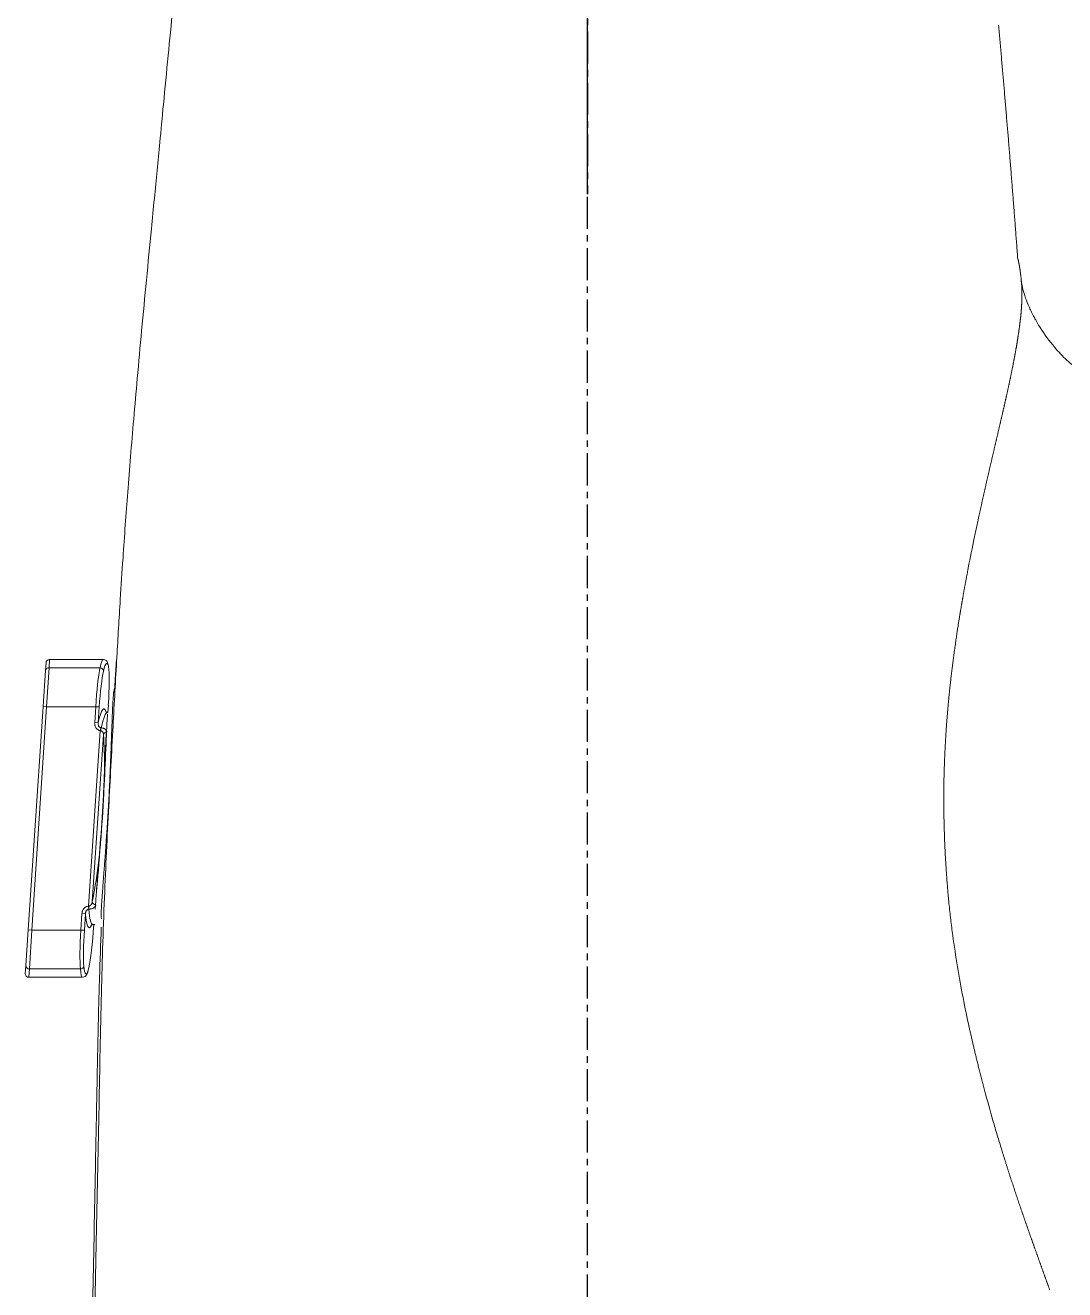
# Model space of a CAD drawing. Header units: inches. Extents: x 21126 to 21898, y -6726 to -5634.
# Drawn here: x 21238.2 to 21297.1, y -6218.8 to -6147.3 of the extents above; entities that cross this region are included whole.
import ezdxf

# ---------------------------------------------------------------- set-up
doc = ezdxf.new("R2010")
doc.units = ezdxf.units.IN
doc.header["$LTSCALE"] = 4.84
doc.header["$MEASUREMENT"] = 0
doc.linetypes.add('CENTER', pattern=[0.6, 0.375, -0.075, 0.075, -0.075])
doc.linetypes.add('CENTER2', pattern=[28.575, 19.05, -3.175, 3.175, -3.175])
doc.layers.get('0').update_dxf_attribs({"linetype": 'CONTINUOUS', "lineweight": 13})
doc.layers.add('2', color=1, linetype='CENTER2')

msp = doc.modelspace()

# ---------------------------------------------------------------- linework, layer by layer
at = {"linetype": 'Continuous'}
for p, q in [((21239.372, -6183.797), (21239.402, -6183.349)), ((21239.572, -6183.634), (21239.436, -6185.839)), ((21239.602, -6183.162), (21239.572, -6183.634)), ((21239.572, -6183.634), (21242.46, -6183.634)), ((21242.646, -6183.162), (21239.602, -6183.162)), ((21239.237, -6185.826), (21239.372, -6183.797)), ((21238.394, -6198.461), (21239.237, -6185.826)), ((21239.436, -6185.839), (21238.594, -6198.475)), ((21239.237, -6185.826), (21239.436, -6185.839)), ((21242.218, -6185.839), (21239.436, -6185.839)), ((21242.158, -6186.733), (21242.218, -6185.839)), ((21242.218, -6185.839), (21242.416, -6185.852)), ((21242.416, -6185.852), (21242.357, -6186.746)), ((21242.904, -6186.162), (21242.931, -6185.759)), ((21242.931, -6185.759), (21242.932, -6185.759)), ((21241.809, -6197.123), (21242.471, -6187.197)), ((21242.158, -6186.733), (21242.357, -6186.746)), ((21242.471, -6187.197), (21242.502, -6187.029)), ((21242.655, -6187.425), (21242.025, -6196.874)), ((21241.818, -6197.294), (21241.809, -6197.123)), ((21241.375, -6198.475), (21241.437, -6197.539)), ((21241.636, -6197.552), (21241.437, -6197.539)), ((21241.636, -6197.552), (21241.574, -6198.488)), ((21238.259, -6200.49), (21238.394, -6198.461)), ((21238.394, -6198.461), (21238.594, -6198.475)), ((21238.594, -6198.475), (21238.459, -6200.68)), ((21238.594, -6198.475), (21241.375, -6198.475)), ((21241.574, -6198.488), (21241.375, -6198.475)), ((21242.049, -6198.162), (21242.158, -6198.162)), ((21242.076, -6198.581), (21242.104, -6198.162)), ((21242.077, -6198.581), (21242.076, -6198.581)), ((21242.077, -6198.581), (21242.105, -6198.162)), ((21238.229, -6200.938), (21238.259, -6200.49)), ((21238.459, -6200.68), (21238.429, -6201.151)), ((21241.346, -6200.68), (21238.459, -6200.68)), ((21238.429, -6201.151), (21241.473, -6201.151))]:
    msp.add_line(p, q, dxfattribs=at)
for centre, start, end in [((21239.602, -6183.362), 93.53415, 176.1832), ((21238.429, -6200.951), 176.1832, 269.99891)]:
    msp.add_arc(centre, 0.2, start, end, dxfattribs=at)
for centre, major_axis, ratio, start_param, end_param in [((21239.572, -6183.81), (-0.2, 0.013), 0.881761, 4.77112, 6.283185), ((21242.419, -6185.839), (0.154, 2.5), 0.080364, 0.495253, 1.575759), ((21242.393, -6187.162), (0.255, 4), 0.082964, 0.010018, 0.495583), ((21242.46, -6183.81), (-0.195, 0.045), 0.877025, 3.324009, 4.91224), ((21242.592, -6187.176), (0.255, 3.8), 0.087292, 5.953682, 6.779342), ((21242.729, -6185.759), (0.155, 2.3), 0.087292, 4.718255, 5.953682), ((21242.618, -6185.852), (0.155, 2.3), 0.087292, 0.496157, 1.576662), ((21242.263, -6192.149), (0.417, 6.2), 0.087292, 6.057275, 6.80173), ((21242.462, -6192.162), (0.417, 6), 0.090174, 0.006278, 0.552165), ((21242.533, -6187.205), (-0.019, -0.199), 0.156982, 3.695137, 4.71712), ((21242.853, -6187.438), (-0.199, -0.016), 0.813651, 4.646392, 6.1024), ((21241.985, -6192.149), (0.391, 5.8), 0.104866, 3.767501, 5.671419), ((21241.827, -6197.122), (0.005, -0.2), 0.044165, 4.708253, 5.737615), ((21242.462, -6192.162), (0.417, 6), 0.090174, 2.602879, 3.147854), ((21242.223, -6196.887), (-0.196, 0.042), 0.808315, 0.178489, 1.742549), ((21242.263, -6192.149), (0.417, 6.2), 0.087292, 2.634779, 3.36802), ((21241.577, -6198.475), (0.154, 2.5), 0.080364, 1.575759, 2.656264), ((21241.775, -6198.488), (0.155, 2.3), 0.087292, 1.576662, 2.657168), ((21241.874, -6198.581), (0.155, 2.3), 0.087292, 3.482827, 4.718255), ((21238.459, -6200.504), (0.2, -0.013), 0.881761, 3.141593, 4.77112), ((21241.346, -6200.504), (0.199, 0.019), 0.881266, 4.626597, 6.097714), ((21241.727, -6197.151), (0.255, 4), 0.082964, 2.656594, 3.156866), ((21241.926, -6197.165), (0.255, 3.8), 0.087292, 2.657168, 3.482827)]:
    msp.add_ellipse(centre, major_axis=major_axis, ratio=ratio, start_param=start_param, end_param=end_param, dxfattribs=at)
for points, knots in [([(21246.579, -6146.323), (21246.491, -6147.222), (21246.313, -6149.051), (21246.067, -6151.593), (21245.852, -6153.81), (21245.694, -6155.452), (21245.536, -6157.078), (21245.335, -6159.136), (21245.09, -6161.656), (21244.821, -6164.489), (21244.58, -6167.117), (21244.371, -6169.504), (21244.19, -6171.649), (21244.031, -6173.651), (21243.888, -6175.564), (21243.75, -6177.577), (21243.588, -6180.074), (21243.398, -6183.241), (21243.186, -6187.139), (21242.941, -6191.672), (21242.688, -6196.842), (21242.51, -6202.651), (21242.394, -6209.099), (21242.246, -6216.181), (21242.091, -6223.899), (21241.918, -6232.251), (21241.73, -6241.236), (21241.531, -6250.627), (21241.393, -6257.024), (21241.324, -6260.214)], [0, 0, 0, 0, 0.023743, 0.048858, 0.069247, 0.085813, 0.101845, 0.118118, 0.144449, 0.1699, 0.193835, 0.213814, 0.232436, 0.249782, 0.265953, 0.282416, 0.302877, 0.331258, 0.365117, 0.404465, 0.449309, 0.499655, 0.555501, 0.616847, 0.683687, 0.756017, 0.83383, 0.917117, 1, 1, 1, 1]), ([(21294.588, -6161.44), (21294.587, -6161.431), (21294.585, -6161.414), (21294.582, -6161.388), (21294.579, -6161.363), (21294.576, -6161.337), (21294.573, -6161.312), (21294.57, -6161.287), (21294.566, -6161.262), (21294.563, -6161.238), (21294.56, -6161.213), (21294.556, -6161.189), (21294.553, -6161.165), (21294.55, -6161.141), (21294.546, -6161.117), (21294.543, -6161.093), (21294.539, -6161.07), (21294.535, -6161.046), (21294.532, -6161.023), (21294.528, -6161), (21294.524, -6160.977), (21294.521, -6160.955), (21294.517, -6160.932), (21294.513, -6160.91), (21294.509, -6160.888), (21294.505, -6160.866), (21294.502, -6160.844), (21294.498, -6160.822), (21294.494, -6160.801), (21294.49, -6160.78), (21294.486, -6160.758), (21294.482, -6160.738), (21294.478, -6160.717), (21294.474, -6160.696), (21294.469, -6160.676), (21294.465, -6160.655), (21294.461, -6160.635), (21294.457, -6160.615), (21294.453, -6160.596), (21294.448, -6160.576), (21294.444, -6160.557), (21294.44, -6160.537), (21294.436, -6160.519), (21294.433, -6160.508), (21294.432, -6160.502)], [0, 0, 0, 0, 0.022497, 0.045057, 0.067683, 0.090373, 0.113129, 0.135951, 0.158838, 0.181792, 0.204813, 0.2279, 0.251055, 0.274277, 0.297568, 0.320926, 0.344353, 0.367849, 0.391414, 0.415049, 0.438753, 0.462527, 0.486371, 0.510286, 0.534271, 0.558328, 0.582456, 0.606655, 0.630927, 0.65527, 0.679685, 0.704174, 0.728734, 0.753368, 0.778075, 0.802856, 0.82771, 0.852638, 0.87764, 0.902716, 0.927867, 0.953093, 0.978393, 1, 1, 1, 1]), ([(21294.607, -6161.613), (21294.605, -6161.595), (21294.602, -6161.558), (21294.595, -6161.5), (21294.591, -6161.46), (21294.588, -6161.44)], [0, 0, 0, 0, 0.301725, 0.644952, 1, 1, 1, 1]), ([(21304.248, -6168.913), (21303.707, -6168.926), (21302.681, -6168.872), (21301.238, -6168.567), (21300.006, -6168.116), (21298.925, -6167.559), (21297.996, -6166.931), (21297.181, -6166.234), (21296.394, -6165.406), (21295.769, -6164.545), (21295.322, -6163.767), (21295.049, -6163.201), (21294.837, -6162.661), (21294.691, -6162.182), (21294.617, -6161.816), (21294.606, -6161.673), (21294.611, -6161.629)], [0, 0, 0, 0, 0.090441, 0.173996, 0.248688, 0.31309, 0.381424, 0.441282, 0.500122, 0.586338, 0.632955, 0.687804, 0.752592, 0.828422, 0.915735, 1, 1, 1, 1]), ([(21294.638, -6163.103), (21294.638, -6163.091), (21294.64, -6163.066), (21294.642, -6163.029), (21294.643, -6162.992), (21294.645, -6162.956), (21294.646, -6162.92), (21294.648, -6162.884), (21294.649, -6162.849), (21294.65, -6162.814), (21294.651, -6162.78), (21294.652, -6162.746), (21294.652, -6162.712), (21294.653, -6162.679), (21294.653, -6162.646), (21294.654, -6162.614), (21294.654, -6162.581), (21294.654, -6162.55), (21294.654, -6162.518), (21294.654, -6162.487), (21294.654, -6162.457), (21294.653, -6162.427), (21294.653, -6162.397), (21294.653, -6162.367), (21294.652, -6162.338), (21294.652, -6162.31), (21294.651, -6162.281), (21294.65, -6162.253), (21294.649, -6162.226), (21294.648, -6162.199), (21294.646, -6162.147), (21294.643, -6162.072), (21294.637, -6161.975), (21294.631, -6161.88), (21294.624, -6161.799), (21294.619, -6161.731), (21294.613, -6161.675), (21294.609, -6161.636), (21294.607, -6161.615), (21294.607, -6161.613)], [0, 0, 0, 0, 0.021212, 0.04232, 0.063324, 0.084224, 0.105021, 0.125715, 0.146306, 0.166795, 0.187181, 0.207465, 0.227647, 0.247728, 0.267707, 0.287585, 0.307363, 0.327039, 0.346616, 0.366092, 0.385468, 0.404745, 0.423923, 0.443001, 0.461981, 0.480862, 0.499645, 0.51833, 0.536917, 0.555407, 0.5738, 0.642988, 0.713336, 0.784871, 0.857617, 0.90186, 0.94784, 0.995563, 1, 1, 1, 1]), ([(21294.267, -6165.882), (21294.27, -6165.863), (21294.277, -6165.824), (21294.288, -6165.766), (21294.298, -6165.708), (21294.308, -6165.651), (21294.318, -6165.594), (21294.328, -6165.538), (21294.337, -6165.482), (21294.347, -6165.426), (21294.356, -6165.37), (21294.366, -6165.315), (21294.375, -6165.261), (21294.384, -6165.206), (21294.393, -6165.153), (21294.401, -6165.099), (21294.41, -6165.046), (21294.418, -6164.993), (21294.426, -6164.94), (21294.435, -6164.888), (21294.443, -6164.837), (21294.45, -6164.785), (21294.458, -6164.734), (21294.466, -6164.683), (21294.473, -6164.633), (21294.48, -6164.583), (21294.487, -6164.534), (21294.494, -6164.485), (21294.501, -6164.436), (21294.508, -6164.387), (21294.514, -6164.339), (21294.52, -6164.291), (21294.527, -6164.244), (21294.533, -6164.197), (21294.538, -6164.15), (21294.544, -6164.104), (21294.55, -6164.058), (21294.555, -6164.013), (21294.561, -6163.967), (21294.566, -6163.923), (21294.571, -6163.878), (21294.576, -6163.834), (21294.58, -6163.79), (21294.585, -6163.747), (21294.589, -6163.704), (21294.594, -6163.661), (21294.598, -6163.619), (21294.602, -6163.577), (21294.605, -6163.536), (21294.609, -6163.495), (21294.613, -6163.454), (21294.616, -6163.413), (21294.619, -6163.373), (21294.622, -6163.334), (21294.625, -6163.294), (21294.628, -6163.255), (21294.631, -6163.217), (21294.633, -6163.178), (21294.636, -6163.141), (21294.637, -6163.116), (21294.638, -6163.103)], [0, 0, 0, 0, 0.019154, 0.038238, 0.057252, 0.076196, 0.095071, 0.113876, 0.132613, 0.15128, 0.169878, 0.188408, 0.206869, 0.225262, 0.243587, 0.261843, 0.280032, 0.298152, 0.316205, 0.33419, 0.352107, 0.369958, 0.387741, 0.405457, 0.423106, 0.440688, 0.458204, 0.475653, 0.493037, 0.510353, 0.527604, 0.544789, 0.561909, 0.578963, 0.595952, 0.612875, 0.629734, 0.646528, 0.663257, 0.679922, 0.696523, 0.713059, 0.729532, 0.745941, 0.762287, 0.778569, 0.794789, 0.810945, 0.827039, 0.84307, 0.85904, 0.874947, 0.890792, 0.906576, 0.922299, 0.93796, 0.953561, 0.969101, 0.984581, 1, 1, 1, 1]), ([(21293.308, -6170.294), (21293.314, -6170.271), (21293.325, -6170.223), (21293.341, -6170.153), (21293.358, -6170.082), (21293.374, -6170.011), (21293.391, -6169.941), (21293.407, -6169.87), (21293.424, -6169.8), (21293.44, -6169.73), (21293.456, -6169.66), (21293.472, -6169.59), (21293.489, -6169.521), (21293.505, -6169.451), (21293.521, -6169.382), (21293.537, -6169.313), (21293.553, -6169.244), (21293.568, -6169.175), (21293.584, -6169.106), (21293.6, -6169.037), (21293.616, -6168.969), (21293.631, -6168.9), (21293.647, -6168.832), (21293.662, -6168.764), (21293.678, -6168.696), (21293.693, -6168.628), (21293.708, -6168.561), (21293.724, -6168.493), (21293.739, -6168.426), (21293.754, -6168.358), (21293.769, -6168.291), (21293.784, -6168.224), (21293.799, -6168.158), (21293.814, -6168.091), (21293.828, -6168.024), (21293.843, -6167.958), (21293.857, -6167.892), (21293.872, -6167.825), (21293.886, -6167.759), (21293.901, -6167.694), (21293.915, -6167.628), (21293.929, -6167.562), (21293.943, -6167.497), (21293.957, -6167.431), (21293.971, -6167.366), (21293.985, -6167.301), (21293.998, -6167.236), (21294.012, -6167.172), (21294.025, -6167.107), (21294.039, -6167.042), (21294.052, -6166.978), (21294.065, -6166.914), (21294.078, -6166.85), (21294.091, -6166.786), (21294.104, -6166.722), (21294.117, -6166.659), (21294.13, -6166.595), (21294.142, -6166.532), (21294.155, -6166.468), (21294.163, -6166.426), (21294.167, -6166.405)], [0, 0, 0, 0, 0.017275, 0.034545, 0.051812, 0.069074, 0.086333, 0.103589, 0.120841, 0.13809, 0.155336, 0.172579, 0.189819, 0.207057, 0.224292, 0.241524, 0.258755, 0.275984, 0.29321, 0.310436, 0.327659, 0.344881, 0.362102, 0.379322, 0.396541, 0.41376, 0.430977, 0.448195, 0.465412, 0.482629, 0.499847, 0.517064, 0.534282, 0.551501, 0.56872, 0.585941, 0.603162, 0.620385, 0.63761, 0.654836, 0.672064, 0.689294, 0.706526, 0.723761, 0.740998, 0.758238, 0.775481, 0.792728, 0.809977, 0.82723, 0.844487, 0.861748, 0.879013, 0.896282, 0.913556, 0.930835, 0.948118, 0.965407, 0.982701, 1, 1, 1, 1]), ([(21294.167, -6166.405), (21294.171, -6166.386), (21294.179, -6166.347), (21294.19, -6166.288), (21294.201, -6166.23), (21294.212, -6166.172), (21294.223, -6166.114), (21294.234, -6166.056), (21294.245, -6165.998), (21294.256, -6165.94), (21294.263, -6165.901), (21294.267, -6165.882)], [0, 0, 0, 0, 0.110822, 0.221714, 0.332676, 0.44371, 0.554816, 0.665998, 0.777254, 0.888588, 1, 1, 1, 1]), ([(21293.143, -6171.003), (21293.147, -6170.986), (21293.155, -6170.952), (21293.167, -6170.9), (21293.18, -6170.845), (21293.193, -6170.786), (21293.208, -6170.725), (21293.223, -6170.66), (21293.239, -6170.593), (21293.255, -6170.523), (21293.272, -6170.449), (21293.29, -6170.373), (21293.302, -6170.321), (21293.308, -6170.294)], [0, 0, 0, 0, 0.069167, 0.142681, 0.220543, 0.302753, 0.389311, 0.480218, 0.575474, 0.67508, 0.779036, 0.887343, 1, 1, 1, 1]), ([(21291.959, -6176.278), (21291.965, -6176.25), (21291.977, -6176.192), (21291.995, -6176.106), (21292.013, -6176.021), (21292.031, -6175.935), (21292.049, -6175.85), (21292.067, -6175.765), (21292.085, -6175.68), (21292.103, -6175.595), (21292.121, -6175.511), (21292.139, -6175.426), (21292.158, -6175.342), (21292.176, -6175.258), (21292.194, -6175.175), (21292.212, -6175.091), (21292.23, -6175.008), (21292.248, -6174.924), (21292.266, -6174.841), (21292.284, -6174.758), (21292.303, -6174.676), (21292.321, -6174.593), (21292.339, -6174.511), (21292.357, -6174.429), (21292.375, -6174.347), (21292.393, -6174.265), (21292.411, -6174.184), (21292.429, -6174.103), (21292.448, -6174.021), (21292.466, -6173.94), (21292.484, -6173.86), (21292.502, -6173.779), (21292.52, -6173.699), (21292.538, -6173.618), (21292.556, -6173.538), (21292.574, -6173.459), (21292.592, -6173.379), (21292.61, -6173.299), (21292.628, -6173.22), (21292.646, -6173.141), (21292.664, -6173.062), (21292.682, -6172.983), (21292.7, -6172.905), (21292.718, -6172.827), (21292.736, -6172.748), (21292.754, -6172.671), (21292.772, -6172.593), (21292.79, -6172.515), (21292.808, -6172.438), (21292.826, -6172.361), (21292.844, -6172.284), (21292.861, -6172.207), (21292.879, -6172.13), (21292.897, -6172.054), (21292.915, -6171.977), (21292.932, -6171.901), (21292.95, -6171.825), (21292.968, -6171.75), (21292.985, -6171.674), (21293.003, -6171.599), (21293.021, -6171.524), (21293.038, -6171.449), (21293.056, -6171.374), (21293.073, -6171.299), (21293.091, -6171.225), (21293.108, -6171.151), (21293.125, -6171.077), (21293.137, -6171.028), (21293.143, -6171.003)], [0, 0, 0, 0, 0.015683, 0.031347, 0.046993, 0.06262, 0.078229, 0.093821, 0.109394, 0.124949, 0.140487, 0.156006, 0.171508, 0.186993, 0.20246, 0.21791, 0.233343, 0.248758, 0.264156, 0.279538, 0.294902, 0.31025, 0.325581, 0.340895, 0.356193, 0.371475, 0.386741, 0.40199, 0.417223, 0.43244, 0.447642, 0.462828, 0.477998, 0.493152, 0.508291, 0.523415, 0.538524, 0.553617, 0.568696, 0.58376, 0.598809, 0.613843, 0.628863, 0.643869, 0.65886, 0.673837, 0.6888, 0.703749, 0.718684, 0.733606, 0.748514, 0.763409, 0.77829, 0.793158, 0.808013, 0.822856, 0.837685, 0.852502, 0.867306, 0.882097, 0.896877, 0.911644, 0.926399, 0.941143, 0.955874, 0.970594, 0.985303, 1, 1, 1, 1]), ([(21291.615, -6177.985), (21291.609, -6178.016), (21291.598, -6178.076), (21291.581, -6178.166), (21291.564, -6178.254), (21291.547, -6178.341), (21291.531, -6178.427), (21291.515, -6178.511), (21291.499, -6178.595), (21291.484, -6178.677), (21291.469, -6178.757), (21291.455, -6178.837), (21291.44, -6178.915), (21291.426, -6178.992), (21291.412, -6179.067), (21291.399, -6179.141), (21291.386, -6179.214), (21291.373, -6179.286), (21291.36, -6179.356), (21291.348, -6179.425), (21291.336, -6179.492), (21291.324, -6179.558), (21291.313, -6179.623), (21291.302, -6179.687), (21291.291, -6179.749), (21291.28, -6179.81), (21291.27, -6179.869), (21291.26, -6179.927), (21291.25, -6179.984), (21291.241, -6180.039), (21291.231, -6180.093), (21291.222, -6180.145), (21291.214, -6180.197), (21291.205, -6180.246), (21291.197, -6180.295), (21291.189, -6180.342), (21291.182, -6180.387), (21291.174, -6180.432), (21291.167, -6180.474), (21291.16, -6180.516), (21291.154, -6180.556), (21291.145, -6180.609), (21291.134, -6180.678), (21291.119, -6180.765), (21291.104, -6180.858), (21291.088, -6180.957), (21291.071, -6181.063), (21291.053, -6181.175), (21291.035, -6181.293), (21291.015, -6181.418), (21290.995, -6181.549), (21290.974, -6181.686), (21290.953, -6181.83), (21290.93, -6181.981), (21290.907, -6182.138), (21290.884, -6182.301), (21290.86, -6182.472), (21290.835, -6182.648), (21290.81, -6182.832), (21290.784, -6183.023), (21290.767, -6183.152), (21290.759, -6183.218)], [0, 0, 0, 0, 0.017779, 0.035295, 0.052548, 0.069538, 0.086265, 0.102729, 0.118929, 0.134865, 0.150537, 0.165944, 0.181088, 0.195966, 0.21058, 0.224928, 0.239012, 0.252829, 0.266381, 0.279667, 0.292686, 0.305439, 0.317926, 0.330145, 0.342097, 0.353782, 0.365199, 0.376348, 0.387228, 0.397841, 0.408185, 0.41826, 0.428066, 0.437602, 0.446869, 0.455867, 0.464594, 0.473052, 0.481239, 0.489155, 0.4968, 0.504175, 0.519603, 0.536199, 0.553966, 0.572904, 0.593018, 0.614309, 0.636781, 0.660437, 0.68528, 0.711314, 0.738543, 0.766972, 0.796605, 0.827447, 0.859504, 0.892781, 0.927285, 0.963023, 1, 1, 1, 1]), ([(21242.939, -6183.538), (21242.932, -6183.487), (21242.9, -6183.38), (21242.869, -6183.279), (21242.737, -6183.158), (21242.66, -6183.17), (21242.638, -6183.176)], [0, 0, 0, 0, 0.320108, 0.683995, 0.916348, 1, 1, 1, 1]), ([(21243.388, -6183.207), (21243.375, -6183.414), (21243.351, -6183.78), (21243.328, -6184.146), (21243.318, -6184.305)], [0, 0, 0, 0, 0.565905, 1, 1, 1, 1]), ([(21290.759, -6183.218), (21290.754, -6183.25), (21290.746, -6183.316), (21290.733, -6183.414), (21290.721, -6183.512), (21290.709, -6183.611), (21290.696, -6183.709), (21290.684, -6183.808), (21290.672, -6183.907), (21290.661, -6184.006), (21290.649, -6184.105), (21290.637, -6184.204), (21290.626, -6184.303), (21290.615, -6184.403), (21290.603, -6184.503), (21290.592, -6184.603), (21290.581, -6184.703), (21290.571, -6184.803), (21290.563, -6184.87), (21290.56, -6184.903)], [0, 0, 0, 0, 0.058406, 0.116862, 0.175368, 0.233925, 0.292533, 0.351192, 0.409905, 0.46867, 0.52749, 0.586364, 0.645293, 0.704277, 0.763317, 0.822409, 0.881555, 0.940752, 1, 1, 1, 1]), ([(21242.943, -6191.337), (21242.955, -6191.123), (21242.967, -6190.91), (21242.988, -6190.489), (21242.999, -6190.28), (21243.018, -6189.865), (21243.027, -6189.659), (21243.038, -6189.405), (21243.04, -6189.354), (21243.045, -6189.252), (21243.047, -6189.202), (21243.053, -6189.05), (21243.057, -6188.951), (21243.069, -6188.656), (21243.084, -6188.273), (21243.097, -6187.91), (21243.106, -6187.645), (21243.109, -6187.558), (21243.114, -6187.429), (21243.116, -6187.387), (21243.119, -6187.302), (21243.12, -6187.26), (21243.127, -6187.053), (21243.133, -6186.896), (21243.144, -6186.596), (21243.15, -6186.454), (21243.161, -6186.185), (21243.166, -6186.058), (21243.173, -6185.909), (21243.174, -6185.88), (21243.177, -6185.822), (21243.178, -6185.794), (21243.183, -6185.712), (21243.185, -6185.659), (21243.194, -6185.508), (21243.205, -6185.327), (21243.217, -6185.183), (21243.227, -6185.09), (21243.23, -6185.061), (21243.234, -6185.022), (21243.236, -6185.01), (21243.239, -6184.986), (21243.241, -6184.975), (21243.249, -6184.922), (21243.263, -6184.859), (21243.277, -6184.837), (21243.284, -6184.837)], [0, 0, 0, 0, 0.0625, 0.0625, 0.125, 0.125, 0.1875, 0.1875, 0.203125, 0.203125, 0.21875, 0.21875, 0.25, 0.25, 0.3125, 0.375, 0.375, 0.40625, 0.40625, 0.421875, 0.421875, 0.4375, 0.4375, 0.5, 0.5, 0.5625, 0.5625, 0.625, 0.625, 0.640625, 0.640625, 0.65625, 0.65625, 0.6875, 0.6875, 0.75, 0.8125, 0.8125, 0.84375, 0.84375, 0.859375, 0.859375, 0.875, 0.875, 0.9375, 1, 1, 1, 1]), ([(21290.56, -6184.903), (21290.557, -6184.933), (21290.551, -6184.991), (21290.542, -6185.08), (21290.533, -6185.168), (21290.524, -6185.257), (21290.515, -6185.346), (21290.507, -6185.435), (21290.498, -6185.524), (21290.49, -6185.613), (21290.481, -6185.702), (21290.473, -6185.791), (21290.465, -6185.88), (21290.457, -6185.97), (21290.45, -6186.059), (21290.442, -6186.149), (21290.435, -6186.239), (21290.427, -6186.328), (21290.42, -6186.418), (21290.413, -6186.508), (21290.406, -6186.598), (21290.399, -6186.688), (21290.392, -6186.779), (21290.385, -6186.869), (21290.379, -6186.959), (21290.372, -6187.05), (21290.366, -6187.14), (21290.36, -6187.23), (21290.354, -6187.321), (21290.348, -6187.412), (21290.342, -6187.502), (21290.337, -6187.593), (21290.331, -6187.684), (21290.326, -6187.775), (21290.321, -6187.866), (21290.316, -6187.957), (21290.311, -6188.048), (21290.306, -6188.139), (21290.302, -6188.23), (21290.297, -6188.322), (21290.293, -6188.413), (21290.288, -6188.504), (21290.284, -6188.595), (21290.28, -6188.687), (21290.277, -6188.778), (21290.273, -6188.87), (21290.269, -6188.961), (21290.266, -6189.053), (21290.263, -6189.144), (21290.26, -6189.236), (21290.257, -6189.328), (21290.254, -6189.419), (21290.251, -6189.511), (21290.249, -6189.603), (21290.247, -6189.695), (21290.244, -6189.786), (21290.242, -6189.878), (21290.24, -6189.97), (21290.239, -6190.062), (21290.237, -6190.154), (21290.236, -6190.246), (21290.234, -6190.337), (21290.233, -6190.429), (21290.232, -6190.521), (21290.232, -6190.613), (21290.231, -6190.705), (21290.23, -6190.797), (21290.23, -6190.924), (21290.23, -6191.086), (21290.23, -6191.282), (21290.231, -6191.479), (21290.233, -6191.676), (21290.236, -6191.872), (21290.239, -6192.069), (21290.242, -6192.265), (21290.247, -6192.462), (21290.252, -6192.658), (21290.258, -6192.855), (21290.264, -6193.051), (21290.271, -6193.248), (21290.279, -6193.444), (21290.287, -6193.641), (21290.296, -6193.837), (21290.305, -6194.033), (21290.315, -6194.23), (21290.326, -6194.426), (21290.338, -6194.622), (21290.35, -6194.818), (21290.362, -6195.014), (21290.376, -6195.21), (21290.39, -6195.406), (21290.404, -6195.602), (21290.419, -6195.797), (21290.435, -6195.993), (21290.451, -6196.188), (21290.468, -6196.383), (21290.486, -6196.578), (21290.504, -6196.772), (21290.516, -6196.902), (21290.523, -6196.967)], [0, 0, 0, 0, 0.007423, 0.014851, 0.022284, 0.029722, 0.037166, 0.044614, 0.052068, 0.059526, 0.066989, 0.074457, 0.081929, 0.089406, 0.096887, 0.104373, 0.111862, 0.119356, 0.126853, 0.134355, 0.14186, 0.149369, 0.156882, 0.164398, 0.171918, 0.179441, 0.186967, 0.194497, 0.202029, 0.209565, 0.217103, 0.224645, 0.232189, 0.239735, 0.247284, 0.254836, 0.26239, 0.269946, 0.277505, 0.285065, 0.292628, 0.300193, 0.307759, 0.315327, 0.322897, 0.330468, 0.338041, 0.345616, 0.353191, 0.360768, 0.368346, 0.375926, 0.383506, 0.391087, 0.398669, 0.406252, 0.413835, 0.421419, 0.429004, 0.436589, 0.444174, 0.45176, 0.459346, 0.466932, 0.474518, 0.482104, 0.48969, 0.497276, 0.513503, 0.529729, 0.545951, 0.562172, 0.57839, 0.594607, 0.610823, 0.627039, 0.643253, 0.659468, 0.675682, 0.691898, 0.708113, 0.72433, 0.740549, 0.756769, 0.772991, 0.789215, 0.805441, 0.821669, 0.837897, 0.854125, 0.870352, 0.886576, 0.902797, 0.919013, 0.935225, 0.95143, 0.967628, 0.983819, 1, 1, 1, 1]), ([(21242.882, -6186.259), (21242.872, -6186.419), (21242.863, -6186.592), (21242.799, -6187.926), (21242.746, -6189.546), (21242.544, -6192.853), (21242.397, -6194.473), (21242.284, -6195.88), (21242.268, -6196.105), (21242.256, -6196.307)], [0, 0, 0, 0, 0.068172, 0.068172, 0.489314, 0.489314, 0.910455, 0.910455, 1, 1, 1, 1]), ([(21242.856, -6186.143), (21242.835, -6186.145), (21242.785, -6186.15), (21242.773, -6186.128), (21242.771, -6186.123)], [0, 0, 0, 0, 0.341355, 1, 1, 1, 1]), ([(21242.471, -6187.197), (21242.458, -6187.194), (21242.445, -6187.191), (21242.421, -6187.184), (21242.397, -6187.175), (21242.374, -6187.163), (21242.352, -6187.151), (21242.341, -6187.144), (21242.31, -6187.121), (21242.291, -6187.104), (21242.266, -6187.076), (21242.257, -6187.066), (21242.242, -6187.046), (21242.235, -6187.035), (21242.214, -6187.003), (21242.203, -6186.981), (21242.189, -6186.945), (21242.184, -6186.934), (21242.176, -6186.909), (21242.173, -6186.897), (21242.164, -6186.86), (21242.16, -6186.834), (21242.156, -6186.784), (21242.156, -6186.759), (21242.158, -6186.733)], [0, 0, 0, 0, 0.0625, 0.0625, 0.125, 0.1875, 0.1875, 0.25, 0.25, 0.375, 0.375, 0.4375, 0.4375, 0.5, 0.5, 0.625, 0.625, 0.6875, 0.6875, 0.75, 0.75, 0.875, 0.875, 1, 1, 1, 1]), ([(21242.822, -6187.145), (21242.818, -6187.199), (21242.815, -6187.256), (21242.804, -6187.442), (21242.797, -6187.578), (21242.784, -6187.865), (21242.777, -6188.017), (21242.768, -6188.215), (21242.767, -6188.255), (21242.763, -6188.336), (21242.758, -6188.459), (21242.753, -6188.585), (21242.742, -6188.839), (21242.728, -6189.189), (21242.713, -6189.557), (21242.701, -6189.841), (21242.696, -6189.937), (21242.69, -6190.083), (21242.688, -6190.132), (21242.683, -6190.23), (21242.681, -6190.279), (21242.669, -6190.525), (21242.66, -6190.723), (21242.64, -6191.123), (21242.629, -6191.325), (21242.606, -6191.732), (21242.594, -6191.937), (21242.578, -6192.195), (21242.575, -6192.247), (21242.569, -6192.35), (21242.559, -6192.504), (21242.549, -6192.657), (21242.529, -6192.963), (21242.501, -6193.367), (21242.471, -6193.763), (21242.452, -6194.009), (21242.449, -6194.058), (21242.441, -6194.156), (21242.437, -6194.205), (21242.426, -6194.351), (21242.418, -6194.447), (21242.395, -6194.732), (21242.365, -6195.102), (21242.335, -6195.453), (21242.313, -6195.708), (21242.306, -6195.792), (21242.296, -6195.917), (21242.292, -6195.958), (21242.285, -6196.039), (21242.282, -6196.08), (21242.265, -6196.28), (21242.253, -6196.432), (21242.229, -6196.722), (21242.219, -6196.86), (21242.201, -6197.099), (21242.194, -6197.203), (21242.188, -6197.302)], [0, 0, 0, 0, 0.023327, 0.023327, 0.075165, 0.075165, 0.127002, 0.127002, 0.139962, 0.139962, 0.152921, 0.17884, 0.17884, 0.230678, 0.282515, 0.282515, 0.308434, 0.308434, 0.321393, 0.321393, 0.334353, 0.334353, 0.38619, 0.38619, 0.438028, 0.438028, 0.489866, 0.489866, 0.502825, 0.502825, 0.515785, 0.541703, 0.541703, 0.593541, 0.645379, 0.645379, 0.658338, 0.658338, 0.671297, 0.671297, 0.697216, 0.697216, 0.749054, 0.800892, 0.800892, 0.82681, 0.82681, 0.83977, 0.83977, 0.852729, 0.852729, 0.904567, 0.904567, 0.956405, 0.956405, 1, 1, 1, 1]), ([(21242.357, -6186.746), (21242.354, -6186.775), (21242.354, -6186.803), (21242.359, -6186.845), (21242.362, -6186.859), (21242.369, -6186.887), (21242.373, -6186.9), (21242.381, -6186.92), (21242.384, -6186.927), (21242.39, -6186.94), (21242.394, -6186.946), (21242.405, -6186.965), (21242.414, -6186.976), (21242.43, -6186.992), (21242.435, -6186.997), (21242.447, -6187.006), (21242.453, -6187.01), (21242.473, -6187.021), (21242.487, -6187.027), (21242.502, -6187.029)], [0, 0, 0, 0, 0.25, 0.25, 0.375, 0.375, 0.5, 0.5, 0.5625, 0.5625, 0.625, 0.625, 0.75, 0.75, 0.8125, 0.8125, 0.875, 0.875, 1, 1, 1, 1]), ([(21242.655, -6187.425), (21242.655, -6187.401), (21242.652, -6187.378), (21242.645, -6187.344), (21242.642, -6187.333), (21242.634, -6187.311), (21242.629, -6187.3), (21242.618, -6187.279), (21242.611, -6187.27), (21242.599, -6187.255), (21242.595, -6187.251), (21242.586, -6187.242), (21242.581, -6187.238), (21242.566, -6187.226), (21242.555, -6187.219), (21242.53, -6187.209), (21242.516, -6187.205), (21242.502, -6187.203)], [0, 0, 0, 0, 0.25, 0.25, 0.375, 0.375, 0.5, 0.5, 0.625, 0.625, 0.6875, 0.6875, 0.75, 0.75, 0.875, 0.875, 1, 1, 1, 1]), ([(21242.533, -6187.034), (21242.557, -6187.037), (21242.581, -6187.041), (21242.615, -6187.048), (21242.626, -6187.051), (21242.647, -6187.058), (21242.657, -6187.061), (21242.687, -6187.072), (21242.705, -6187.081), (21242.73, -6187.095), (21242.738, -6187.1), (21242.754, -6187.11), (21242.761, -6187.115), (21242.781, -6187.132), (21242.793, -6187.143), (21242.809, -6187.162), (21242.813, -6187.168), (21242.822, -6187.181), (21242.826, -6187.187), (21242.843, -6187.219), (21242.851, -6187.247), (21242.853, -6187.275)], [0, 0, 0, 0, 0.125, 0.125, 0.1875, 0.1875, 0.25, 0.25, 0.375, 0.375, 0.4375, 0.4375, 0.5, 0.5, 0.625, 0.625, 0.6875, 0.6875, 0.75, 0.75, 1, 1, 1, 1]), ([(21242.554, -6197.837), (21242.546, -6197.837), (21242.54, -6197.826), (21242.531, -6197.784), (21242.528, -6197.752), (21242.524, -6197.669), (21242.524, -6197.618), (21242.525, -6197.54), (21242.525, -6197.524), (21242.526, -6197.49), (21242.527, -6197.473), (21242.529, -6197.418), (21242.53, -6197.38), (21242.536, -6197.257), (21242.545, -6197.075), (21242.56, -6196.857), (21242.572, -6196.68), (21242.576, -6196.619), (21242.583, -6196.524), (21242.586, -6196.491), (21242.59, -6196.425), (21242.593, -6196.392), (21242.606, -6196.222), (21242.616, -6196.079), (21242.639, -6195.78), (21242.651, -6195.623), (21242.676, -6195.296), (21242.689, -6195.125), (21242.706, -6194.904), (21242.71, -6194.859), (21242.716, -6194.768), (21242.727, -6194.632), (21242.737, -6194.493), (21242.758, -6194.212), (21242.771, -6194.021), (21242.799, -6193.631), (21242.813, -6193.432), (21242.833, -6193.127), (21242.84, -6193.025), (21242.85, -6192.869), (21242.854, -6192.817), (21242.861, -6192.713), (21242.864, -6192.661), (21242.881, -6192.399), (21242.907, -6191.977), (21242.931, -6191.551), (21242.943, -6191.337)], [0, 0, 0, 0, 0.0625, 0.0625, 0.125, 0.125, 0.1875, 0.1875, 0.203125, 0.203125, 0.21875, 0.21875, 0.25, 0.25, 0.3125, 0.375, 0.375, 0.40625, 0.40625, 0.421875, 0.421875, 0.4375, 0.4375, 0.5, 0.5, 0.5625, 0.5625, 0.625, 0.625, 0.640625, 0.640625, 0.65625, 0.6875, 0.6875, 0.75, 0.75, 0.8125, 0.8125, 0.84375, 0.84375, 0.859375, 0.859375, 0.875, 0.875, 0.9375, 1, 1, 1, 1]), ([(21241.437, -6197.539), (21241.439, -6197.513), (21241.443, -6197.488), (21241.451, -6197.451), (21241.454, -6197.438), (21241.461, -6197.414), (21241.465, -6197.402), (21241.479, -6197.367), (21241.49, -6197.344), (21241.509, -6197.311), (21241.516, -6197.3), (21241.53, -6197.279), (21241.546, -6197.259), (21241.563, -6197.24), (21241.581, -6197.222), (21241.59, -6197.214), (21241.62, -6197.19), (21241.641, -6197.175), (21241.674, -6197.158), (21241.686, -6197.152), (21241.71, -6197.143), (21241.722, -6197.139), (21241.758, -6197.128), (21241.783, -6197.124), (21241.809, -6197.123)], [0, 0, 0, 0, 0.125, 0.125, 0.1875, 0.1875, 0.25, 0.25, 0.375, 0.375, 0.4375, 0.4375, 0.5, 0.5625, 0.5625, 0.625, 0.625, 0.75, 0.75, 0.8125, 0.8125, 0.875, 0.875, 1, 1, 1, 1]), ([(21241.818, -6197.294), (21241.803, -6197.294), (21241.788, -6197.297), (21241.767, -6197.306), (21241.761, -6197.309), (21241.748, -6197.316), (21241.736, -6197.324), (21241.725, -6197.334), (21241.714, -6197.344), (21241.709, -6197.349), (21241.696, -6197.366), (21241.687, -6197.378), (21241.673, -6197.402), (21241.667, -6197.415), (21241.656, -6197.441), (21241.652, -6197.455), (21241.645, -6197.482), (21241.642, -6197.496), (21241.638, -6197.524), (21241.637, -6197.538), (21241.636, -6197.552)], [0, 0, 0, 0, 0.125, 0.125, 0.1875, 0.1875, 0.25, 0.3125, 0.3125, 0.375, 0.375, 0.5, 0.5, 0.625, 0.625, 0.75, 0.75, 0.875, 0.875, 1, 1, 1, 1]), ([(21241.818, -6197.122), (21241.834, -6197.12), (21241.85, -6197.115), (21241.872, -6197.107), (21241.879, -6197.103), (21241.893, -6197.096), (21241.906, -6197.087), (21241.918, -6197.078), (21241.929, -6197.069), (21241.935, -6197.064), (21241.95, -6197.048), (21241.959, -6197.037), (21241.975, -6197.014), (21241.982, -6197.002), (21241.995, -6196.978), (21242, -6196.965), (21242.01, -6196.94), (21242.014, -6196.927), (21242.02, -6196.9), (21242.023, -6196.887), (21242.025, -6196.874)], [0, 0, 0, 0, 0.125, 0.125, 0.1875, 0.1875, 0.25, 0.3125, 0.3125, 0.375, 0.375, 0.5, 0.5, 0.625, 0.625, 0.75, 0.75, 0.875, 0.875, 1, 1, 1, 1]), ([(21242.223, -6197.05), (21242.22, -6197.065), (21242.215, -6197.081), (21242.205, -6197.103), (21242.201, -6197.11), (21242.193, -6197.125), (21242.189, -6197.132), (21242.174, -6197.153), (21242.162, -6197.166), (21242.141, -6197.185), (21242.134, -6197.191), (21242.119, -6197.203), (21242.103, -6197.215), (21242.085, -6197.226), (21242.066, -6197.236), (21242.056, -6197.241), (21242.025, -6197.255), (21242.003, -6197.263), (21241.968, -6197.273), (21241.956, -6197.276), (21241.931, -6197.282), (21241.918, -6197.284), (21241.88, -6197.29), (21241.854, -6197.293), (21241.827, -6197.293)], [0, 0, 0, 0, 0.125, 0.125, 0.1875, 0.1875, 0.25, 0.25, 0.375, 0.375, 0.4375, 0.4375, 0.5, 0.5625, 0.5625, 0.625, 0.625, 0.75, 0.75, 0.8125, 0.8125, 0.875, 0.875, 1, 1, 1, 1]), ([(21290.523, -6196.967), (21290.554, -6197.271), (21290.588, -6197.574), (21290.66, -6198.178), (21290.775, -6199.079), (21291.089, -6201.154), (21291.426, -6202.878), (21291.673, -6203.998)], [0, 0, 0, 0, 0.125, 0.125, 0.25, 0.5, 1, 1, 1, 1]), ([(21242.534, -6198.316), (21242.495, -6199.268), (21242.419, -6201.377), (21242.338, -6204.645), (21242.274, -6208.118), (21242.182, -6212.749), (21242.024, -6220.853), (21241.799, -6232.43), (21241.527, -6246.322), (21241.346, -6255.584), (21241.255, -6260.215)], [0, 0, 0, 0, 0.04616, 0.102269, 0.158377, 0.214485, 0.326702, 0.551135, 0.775567, 1, 1, 1, 1]), ([(21241.961, -6198.189), (21241.963, -6198.184), (21241.977, -6198.163), (21242.026, -6198.174), (21242.043, -6198.178)], [0, 0, 0, 0, 0.703442, 1, 1, 1, 1]), ([(21241.501, -6201.149), (21241.551, -6201.135), (21241.64, -6201.099), (21241.711, -6200.996), (21241.752, -6200.907), (21241.781, -6200.823), (21241.788, -6200.8)], [0, 0, 0, 0, 0.212548, 0.44475, 0.850163, 1, 1, 1, 1]), ([(21291.673, -6203.998), (21291.68, -6204.031), (21291.695, -6204.099), (21291.718, -6204.201), (21291.741, -6204.306), (21291.765, -6204.412), (21291.79, -6204.521), (21291.815, -6204.632), (21291.841, -6204.744), (21291.867, -6204.859), (21291.894, -6204.975), (21291.922, -6205.094), (21291.95, -6205.214), (21291.98, -6205.337), (21292.009, -6205.461), (21292.04, -6205.587), (21292.071, -6205.715), (21292.103, -6205.845), (21292.135, -6205.977), (21292.168, -6206.111), (21292.202, -6206.246), (21292.236, -6206.383), (21292.272, -6206.523), (21292.308, -6206.663), (21292.344, -6206.806), (21292.382, -6206.951), (21292.42, -6207.097), (21292.459, -6207.244), (21292.498, -6207.394), (21292.525, -6207.494), (21292.538, -6207.544)], [0, 0, 0, 0, 0.027819, 0.056234, 0.085245, 0.114849, 0.145046, 0.175835, 0.207213, 0.239181, 0.271736, 0.304878, 0.338605, 0.372915, 0.407807, 0.44328, 0.479332, 0.515963, 0.553169, 0.59095, 0.629304, 0.668229, 0.707725, 0.747788, 0.788418, 0.829612, 0.871369, 0.913688, 0.956565, 1, 1, 1, 1]), ([(21292.538, -6207.544), (21292.694, -6208.125), (21292.933, -6208.981), (21293.177, -6209.814), (21293.341, -6210.365), (21293.424, -6210.637), (21293.507, -6210.907)], [0, 0, 0, 0, 0.5, 0.75, 0.75, 1, 1, 1, 1]), ([(21293.978, -6212.395), (21293.97, -6212.369), (21293.953, -6212.318), (21293.928, -6212.241), (21293.903, -6212.163), (21293.878, -6212.084), (21293.852, -6212.005), (21293.827, -6211.925), (21293.801, -6211.844), (21293.775, -6211.762), (21293.749, -6211.68), (21293.723, -6211.597), (21293.696, -6211.513), (21293.67, -6211.429), (21293.643, -6211.344), (21293.616, -6211.258), (21293.589, -6211.171), (21293.562, -6211.084), (21293.534, -6210.995), (21293.516, -6210.936), (21293.507, -6210.907)], [0, 0, 0, 0, 0.052115, 0.104633, 0.157555, 0.210881, 0.26461, 0.318745, 0.373284, 0.428227, 0.483577, 0.539332, 0.595492, 0.652059, 0.709032, 0.766411, 0.824198, 0.882391, 0.940992, 1, 1, 1, 1]), ([(21295.39, -6216.514), (21295.383, -6216.493), (21295.367, -6216.449), (21295.343, -6216.383), (21295.32, -6216.317), (21295.296, -6216.25), (21295.272, -6216.184), (21295.249, -6216.117), (21295.225, -6216.05), (21295.201, -6215.983), (21295.177, -6215.915), (21295.153, -6215.848), (21295.129, -6215.78), (21295.105, -6215.712), (21295.081, -6215.644), (21295.057, -6215.576), (21295.033, -6215.507), (21295.009, -6215.438), (21294.985, -6215.37), (21294.961, -6215.3), (21294.936, -6215.231), (21294.912, -6215.162), (21294.888, -6215.092), (21294.863, -6215.022), (21294.839, -6214.952), (21294.815, -6214.882), (21294.79, -6214.811), (21294.766, -6214.741), (21294.741, -6214.67), (21294.717, -6214.599), (21294.683, -6214.502), (21294.641, -6214.379), (21294.59, -6214.229), (21294.538, -6214.08), (21294.487, -6213.929), (21294.436, -6213.778), (21294.385, -6213.627), (21294.334, -6213.475), (21294.283, -6213.322), (21294.232, -6213.169), (21294.181, -6213.015), (21294.13, -6212.861), (21294.079, -6212.706), (21294.028, -6212.551), (21293.995, -6212.447), (21293.978, -6212.395)], [0, 0, 0, 0, 0.016872, 0.033758, 0.050659, 0.067574, 0.084504, 0.101448, 0.118407, 0.135381, 0.15237, 0.169374, 0.186392, 0.203426, 0.220475, 0.237539, 0.254618, 0.271713, 0.288823, 0.305948, 0.323089, 0.340246, 0.357418, 0.374606, 0.39181, 0.40903, 0.426265, 0.443517, 0.460785, 0.478069, 0.495369, 0.531403, 0.567436, 0.603468, 0.639501, 0.675535, 0.71157, 0.747608, 0.783649, 0.819694, 0.855743, 0.891797, 0.927858, 0.963925, 1, 1, 1, 1]), ([(21296.223, -6218.83), (21296.215, -6218.81), (21296.2, -6218.768), (21296.178, -6218.706), (21296.155, -6218.643), (21296.133, -6218.58), (21296.11, -6218.517), (21296.087, -6218.454), (21296.064, -6218.39), (21296.041, -6218.326), (21296.018, -6218.262), (21295.995, -6218.198), (21295.972, -6218.133), (21295.948, -6218.069), (21295.925, -6218.004), (21295.901, -6217.938), (21295.878, -6217.873), (21295.854, -6217.807), (21295.83, -6217.741), (21295.807, -6217.675), (21295.783, -6217.609), (21295.759, -6217.542), (21295.735, -6217.475), (21295.711, -6217.408), (21295.686, -6217.341), (21295.662, -6217.273), (21295.638, -6217.205), (21295.613, -6217.137), (21295.589, -6217.069), (21295.564, -6217.001), (21295.54, -6216.932), (21295.515, -6216.863), (21295.49, -6216.794), (21295.465, -6216.724), (21295.44, -6216.655), (21295.415, -6216.585), (21295.399, -6216.538), (21295.39, -6216.514)], [0, 0, 0, 0, 0.028012, 0.056056, 0.084131, 0.112239, 0.140378, 0.16855, 0.196754, 0.224991, 0.25326, 0.281562, 0.309896, 0.338263, 0.366664, 0.395097, 0.423563, 0.452063, 0.480596, 0.509162, 0.537762, 0.566395, 0.595063, 0.623764, 0.652498, 0.681267, 0.71007, 0.738908, 0.767779, 0.796685, 0.825626, 0.854601, 0.883611, 0.912656, 0.941735, 0.97085, 1, 1, 1, 1])]:
    msp.add_open_spline(points, degree=3, knots=knots, dxfattribs=at)
for points, degree in [([(21294.419, -6160.52), (21293.927, -6153.895), (21293.332, -6147.276)], 2), ([(21291.959, -6176.278), (21291.842, -6176.838), (21291.727, -6177.408), (21291.615, -6177.985)], 3), ([(21243.284, -6184.837), (21243.295, -6184.66), (21243.307, -6184.482), (21243.318, -6184.305)], 3), ([(21242.502, -6187.203), (21242.491, -6187.202), (21242.481, -6187.2), (21242.471, -6187.197)], 3), ([(21242.502, -6187.029), (21242.512, -6187.031), (21242.523, -6187.033), (21242.533, -6187.034)], 3), ([(21241.809, -6197.123), (21241.812, -6197.122), (21241.815, -6197.122), (21241.818, -6197.122)], 3), ([(21241.827, -6197.293), (21241.824, -6197.293), (21241.821, -6197.293), (21241.818, -6197.294)], 3)]:
    msp.add_open_spline(points, degree=degree, dxfattribs=at)
at = {"layer": '2', "linetype": 'CENTER'}
msp.add_open_spline([(21270.064, -6309.8), (21270.064, -6304.825), (21270.064, -6294.875), (21270.064, -6230.365), (21270.064, -6217.927), (21270.064, -6209.221), (21270.064, -6204.246), (21270.064, -6200.515), (21270.064, -6196.783), (21270.064, -6193.052), (21270.064, -6189.321), (21270.064, -6184.346), (21270.064, -6178.127), (21270.064, -5857.047), (21270.064, -6163.202), (21270.064, -6153.252), (21270.064, -6145.79), (21270.064, -6140.815)], degree=3, knots=[0, 0, 0, 0, 0.125, 0.25, 0.375001, 0.437501, 0.468751, 0.500001, 0.531251, 0.562501, 0.593751, 0.625001, 0.687501, 0.750001, 0.812501, 0.875001, 1, 1, 1, 1], dxfattribs=at)

doc.saveas('drawing.dxf')
